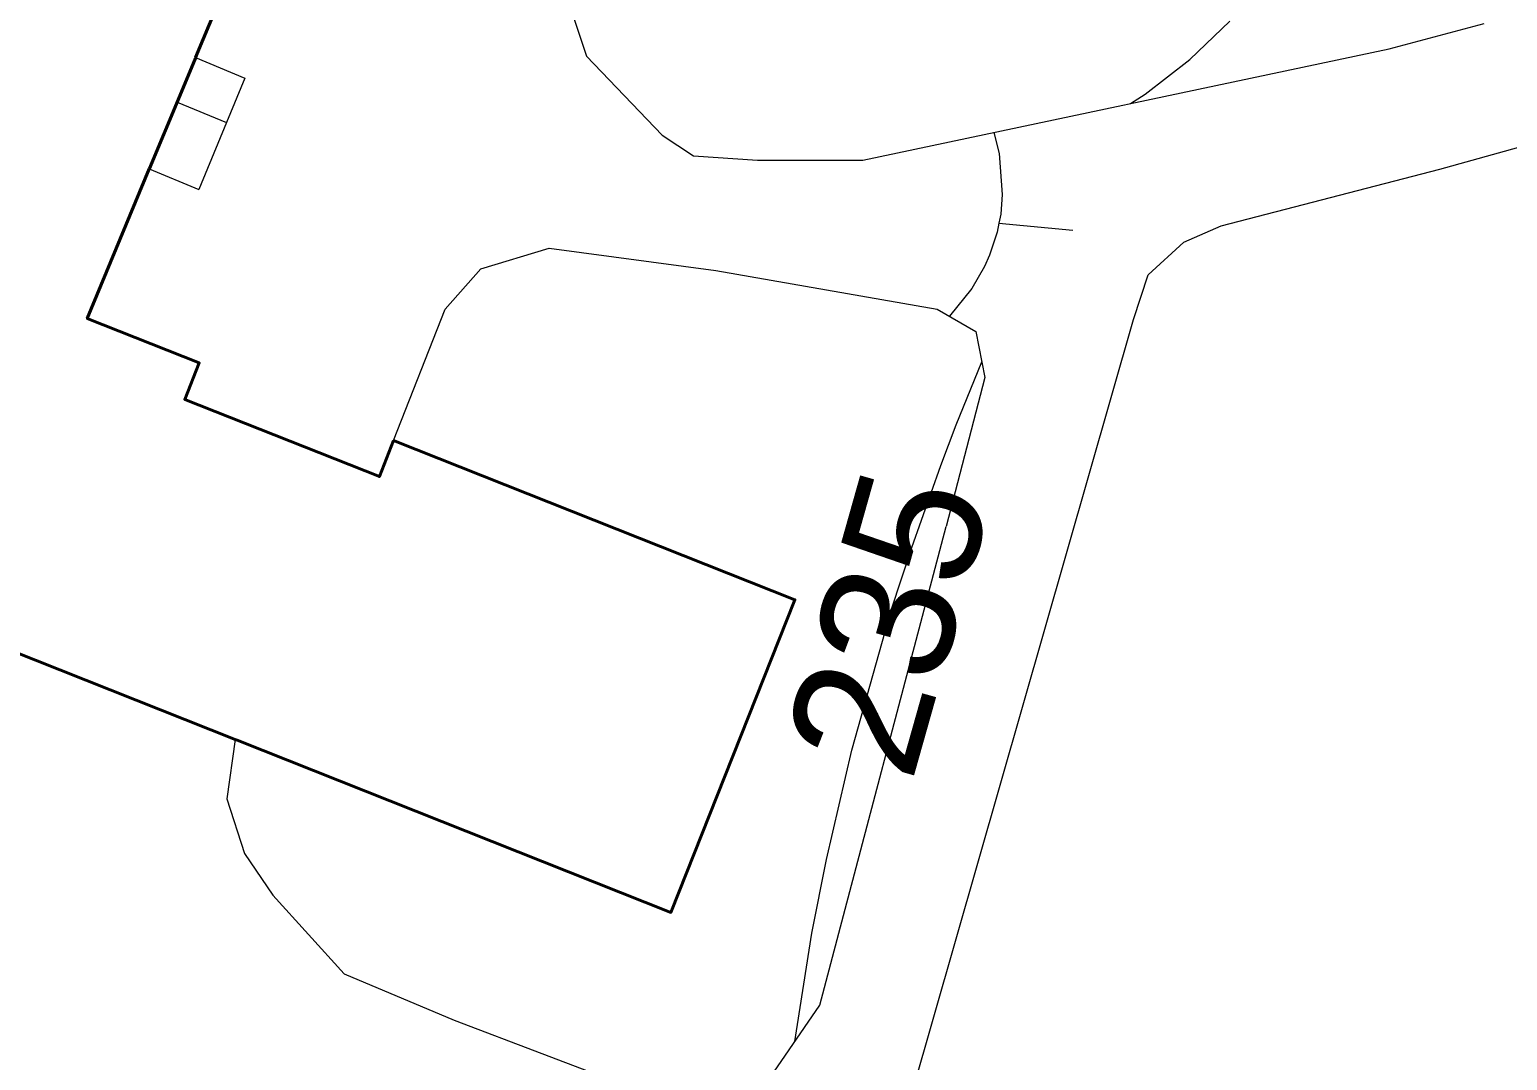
# Model space of a CAD drawing. Extents: x 1000 to 4000, y -5000 to -1000.
# Drawn here: x 1555.3 to 1595.2, y -4127.3 to -4099.48 of the extents above; entities that cross this region are included whole.
import ezdxf
from ezdxf.enums import TextEntityAlignment as Align

# ---------------------------------------------------------------- set-up
doc = ezdxf.new("R2010")
doc.units = 0
doc.header["$MEASUREMENT"] = 0
for name, color, linetype in [('СЛОЙ_24', 7, 'CONTINUOUS'), ('СЛОЙ_50', 7, 'CONTINUOUS'), ('СЛОЙ_6', 7, 'CONTINUOUS'), ('СЛОЙ_7', 7, 'CONTINUOUS')]:
    doc.layers.add(name, color=color, linetype=linetype)
doc.styles.add('STYLE-CHAR_FAST_FONT', font='CHAR_FAST_FONT.shx')

msp = doc.modelspace()

# ---------------------------------------------------------------- linework, layer by layer
at = {"layer": 'СЛОЙ_24', "color": 253, "linetype": 'Continuous', "lineweight": 0}
for points in [[(1569.625, -4095.047), (1569.533, -4097.792), (1570.335, -4100.2), (1572.382, -4102.328), (1573.225, -4102.89), (1574.95, -4103.01), (1577.799, -4103.01), (1592.004, -4100), (1594.572, -4099.317)], [(1587.47, -4104.777), (1593.369, -4103.252), (1609.5, -4098.756)], [(1575.712, -4133.839), (1577.317, -4134.481), (1585.102, -4107.306), (1585.503, -4106.101), (1586.466, -4105.218), (1587.47, -4104.777)], [(1565.13, -4110.576), (1566.523, -4107.024), (1567.486, -4105.941), (1569.332, -4105.379), (1573.827, -4105.981), (1579.806, -4107.024), (1580.849, -4107.626), (1581.09, -4108.871), (1580.048, -4112.897)], [(1576.635, -4125.81), (1580.048, -4112.897)], [(1560.854, -4118.641), (1560.63, -4120.239), (1561.106, -4121.716), (1561.868, -4122.84), (1563.794, -4124.967), (1566.764, -4126.212), (1571.499, -4128.018), (1573.224, -4128.219), (1575.391, -4127.617), (1576.635, -4125.81)]]:
    msp.add_lwpolyline(points, dxfattribs=at)
at = {"layer": 'СЛОЙ_50', "color": 253, "linetype": 'Continuous', "lineweight": 0}
for points in [[(1585.024, -4101.479), (1585.421, -4101.221), (1586.625, -4100.292), (1587.708, -4099.256)], [(1581.331, -4102.262), (1581.474, -4102.828), (1581.561, -4103.933), (1581.518, -4104.463), (1581.471, -4104.705), (1581.424, -4104.947), (1581.219, -4105.573), (1581.082, -4105.877), (1580.739, -4106.467), (1580.14, -4107.217)], [(1581.471, -4104.705), (1583.462, -4104.896)], [(1575.962, -4126.787), (1576.42, -4123.867), (1576.814, -4121.88), (1577.502, -4118.925), (1578.575, -4115.127), (1579.116, -4113.456), (1579.899, -4111.244), (1580.317, -4110.146), (1581.009, -4108.452)]]:
    msp.add_lwpolyline(points, dxfattribs=at)
at = {"layer": 'СЛОЙ_6', "color": 253, "linetype": 'Continuous', "lineweight": 40}
for points in [[(1569.625, -4095.047), (1565.468, -4093.399), (1563.263, -4092.524), (1561.693, -4091.902), (1560.186, -4095.704), (1561.462, -4096.21), (1559.785, -4100.238)], [(1559.785, -4100.238), (1559.779, -4100.253), (1559.357, -4101.267), (1558.539, -4103.234), (1558.535, -4103.242)], [(1558.535, -4103.242), (1556.857, -4107.276), (1559.883, -4108.476), (1559.492, -4109.461), (1564.746, -4111.544), (1565.13, -4110.576)], [(1565.13, -4110.576), (1575.962, -4114.871), (1572.617, -4123.306), (1560.907, -4118.663), (1560.854, -4118.641)], [(1560.854, -4118.641), (1553.434, -4115.7), (1550.799, -4122.346), (1550.209, -4123.833), (1549.024, -4126.822), (1547.935, -4126.39), (1546.398, -4130.265), (1554.198, -4133.358), (1555.803, -4133.995)]]:
    msp.add_lwpolyline(points, dxfattribs=at)
at = {"layer": 'СЛОЙ_7', "color": 253, "linetype": 'Continuous', "lineweight": 0}
for p, q in [((1559.785, -4100.238), (1561.117, -4100.792)), ((1561.117, -4100.792), (1560.618, -4101.992)), ((1559.286, -4101.438), (1560.618, -4101.992)), ((1560.618, -4101.992), (1559.867, -4103.796)), ((1558.535, -4103.242), (1559.867, -4103.796))]:
    msp.add_line(p, q, dxfattribs=at)

# ---------------------------------------------------------------- texts
at = {"layer": 'СЛОЙ_50', "color": 253, "linetype": 'Continuous', "lineweight": 0, "style": 'STYLE-CHAR_FAST_FONT'}
msp.add_text('235', height=3.6, rotation=74.2263, dxfattribs=at).set_placement((1578.473, -4115.488), align=Align.MIDDLE_CENTER)

doc.saveas('drawing.dxf')
